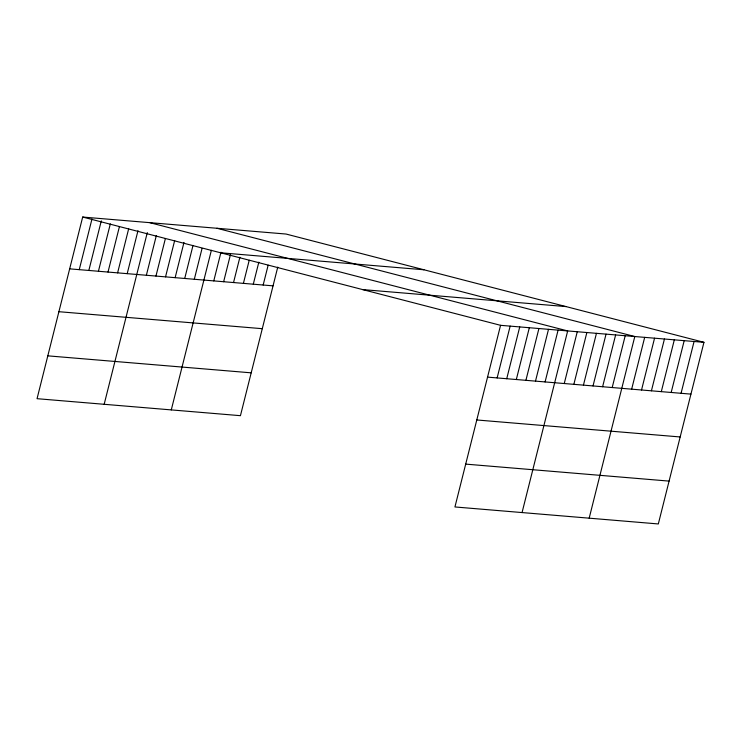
<?xml version="1.0" encoding="UTF-8"?>
<svg xmlns="http://www.w3.org/2000/svg" width="741" height="741" viewBox="0 0 741 741"><rect width="100%" height="100%" fill="white"/><g stroke="black" fill="none" stroke-linecap="round" stroke-linejoin="round"><path stroke-width="1.11" d="M703.95 342.314L500.564 325.318L454.937 506.955L658.323 523.952L703.95 342.314L286.063 234.045L82.677 217.048L37.05 398.686L240.436 415.682L277.755 267.112M79.25 269.659L91.986 218.956M88.837 270.456L101.295 220.855M98.423 271.262L110.335 223.865M108.01 272.058L119.366 226.866M117.606 272.864L128.675 228.774M127.193 273.661L137.983 230.673M104.166 404.299L147.302 232.581M146.366 275.263L156.332 235.582M155.953 276.069L165.373 238.593M165.539 276.865L174.681 240.492M175.135 277.671L183.99 242.4M184.722 278.468L193.021 245.401M194.309 279.274L202.061 248.411M171.282 409.903L211.37 250.31M213.779 280.895L220.975 252.236M223.652 281.719L230.571 254.163M233.535 282.553L239.899 257.201M243.409 283.377L249.226 260.23M253.292 284.201L258.831 262.157M263.166 285.026L268.149 265.185M497.137 377.929L510.151 326.123M506.724 378.725L519.737 326.92M516.32 379.531L529.324 327.726M525.906 380.328L538.92 328.522M535.493 381.133L548.507 329.328M545.08 381.93L558.093 330.125M522.062 512.559L567.68 330.931L149.793 222.661M564.253 383.532L577.267 331.727M573.849 384.338L586.853 332.533M583.436 385.135L596.449 333.33M593.022 385.941L606.036 334.135M602.609 386.737L615.623 334.932M612.196 387.543L625.209 335.738M589.178 518.172L634.796 336.534L216.909 228.265M631.665 389.164L644.679 337.359M641.539 389.988L654.553 338.183M651.422 390.813L664.436 339.007M661.305 391.646L674.31 339.841M671.179 392.471L684.193 340.665M681.062 393.295L694.067 341.49M220.577 252.783L423.963 269.77M362.664 289.592L566.05 306.589M69.663 268.853L273.049 285.85M58.9 311.702L262.286 328.689M487.55 377.123L690.936 394.119M47.813 355.847L251.199 372.834M476.787 419.971L680.173 436.958M465.7 464.116L669.086 481.104M82.677 217.048L500.564 325.318"/></g></svg>
